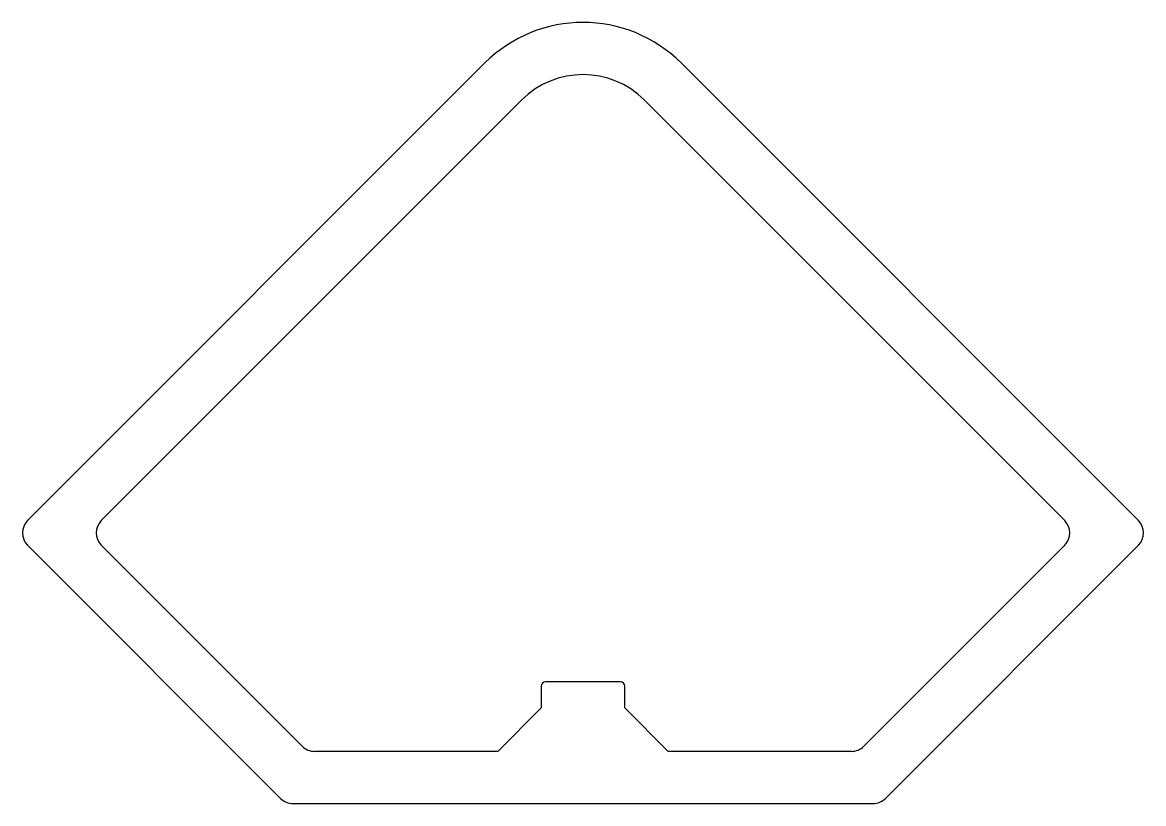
# Model space of a CAD drawing. Extents: x 2610.4 to 2674.9, y 1277.5 to 1322.4.
import ezdxf

# ---------------------------------------------------------------- set-up
doc = ezdxf.new("R2010")
doc.units = 0
doc.layers.get('0').update_dxf_attribs({"linetype": 'CONTINUOUS'})

msp = doc.modelspace()

# ---------------------------------------------------------------- linework, layer by layer
for p, q in [((2610.68, 1293.808), (2636.976, 1320.104)), ((2648.29, 1320.104), (2674.585, 1293.808)), ((2614.923, 1293.808), (2639.097, 1317.983)), ((2646.168, 1317.983), (2670.343, 1293.808)), ((2625.236, 1277.838), (2610.68, 1292.394)), ((2626.479, 1280.838), (2614.923, 1292.394)), ((2670.343, 1292.394), (2658.786, 1280.838)), ((2674.585, 1292.394), (2660.029, 1277.838)), ((2640.233, 1284.295), (2640.233, 1283.045)), ((2644.783, 1284.545), (2640.483, 1284.545)), ((2645.033, 1283.045), (2645.033, 1284.295)), ((2640.233, 1283.045), (2637.733, 1280.545)), ((2647.533, 1280.545), (2645.033, 1283.045)), ((2637.733, 1280.545), (2627.186, 1280.545)), ((2658.079, 1280.545), (2647.533, 1280.545)), ((2625.943, 1277.545), (2659.322, 1277.545))]:
    msp.add_line(p, q)
for centre, radius, start, end in [((2642.633, 1314.447), 8, 45, 135), ((2642.633, 1314.447), 5, 45, 135), ((2611.387, 1293.101), 1, 135, 225), ((2615.63, 1293.101), 1, 135, 225), ((2669.636, 1293.101), 1, 315, 45), ((2673.878, 1293.101), 1, 315, 45), ((2640.483, 1284.295), 0.25, 90, 180), ((2644.783, 1284.295), 0.25, 0, 90), ((2627.186, 1281.545), 1, 225, 270), ((2658.079, 1281.545), 1, 270, 315), ((2625.943, 1278.545), 1, 225, 270), ((2659.322, 1278.545), 1, 270, 315)]:
    msp.add_arc(centre, radius, start, end)

doc.saveas('drawing.dxf')
